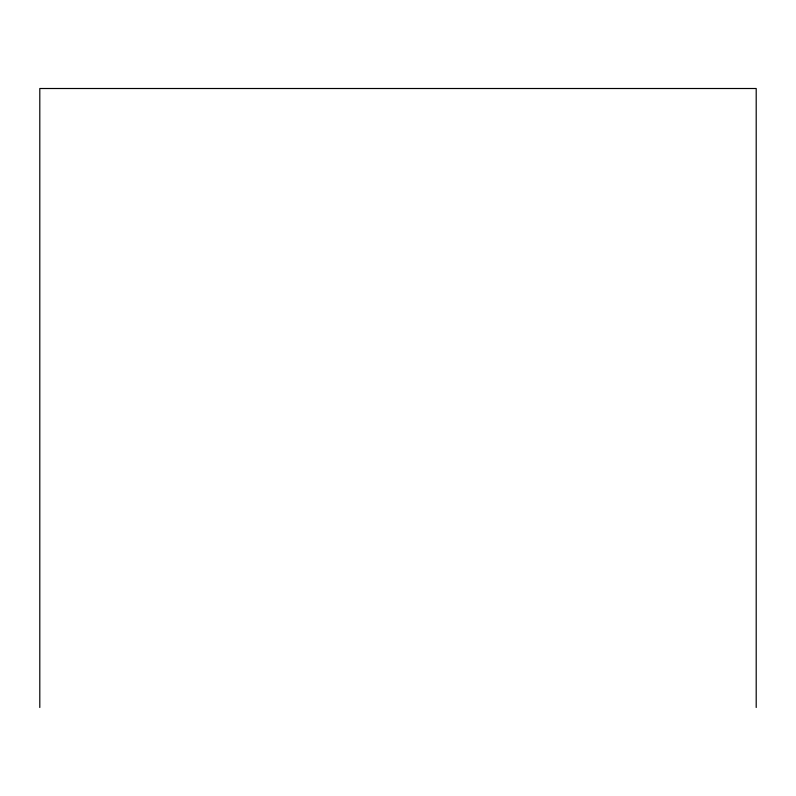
<?xml version="1.0" encoding="UTF-8"?>
<svg xmlns="http://www.w3.org/2000/svg" width="796" height="796" viewBox="0 0 796 796"><rect width="100%" height="100%" fill="white"/><g stroke="black" fill="none" stroke-linecap="round" stroke-linejoin="round"><path stroke-width="1.19" d="M756.2 707.495L756.2 88.505L39.8 88.505L39.8 707.495"/></g></svg>
